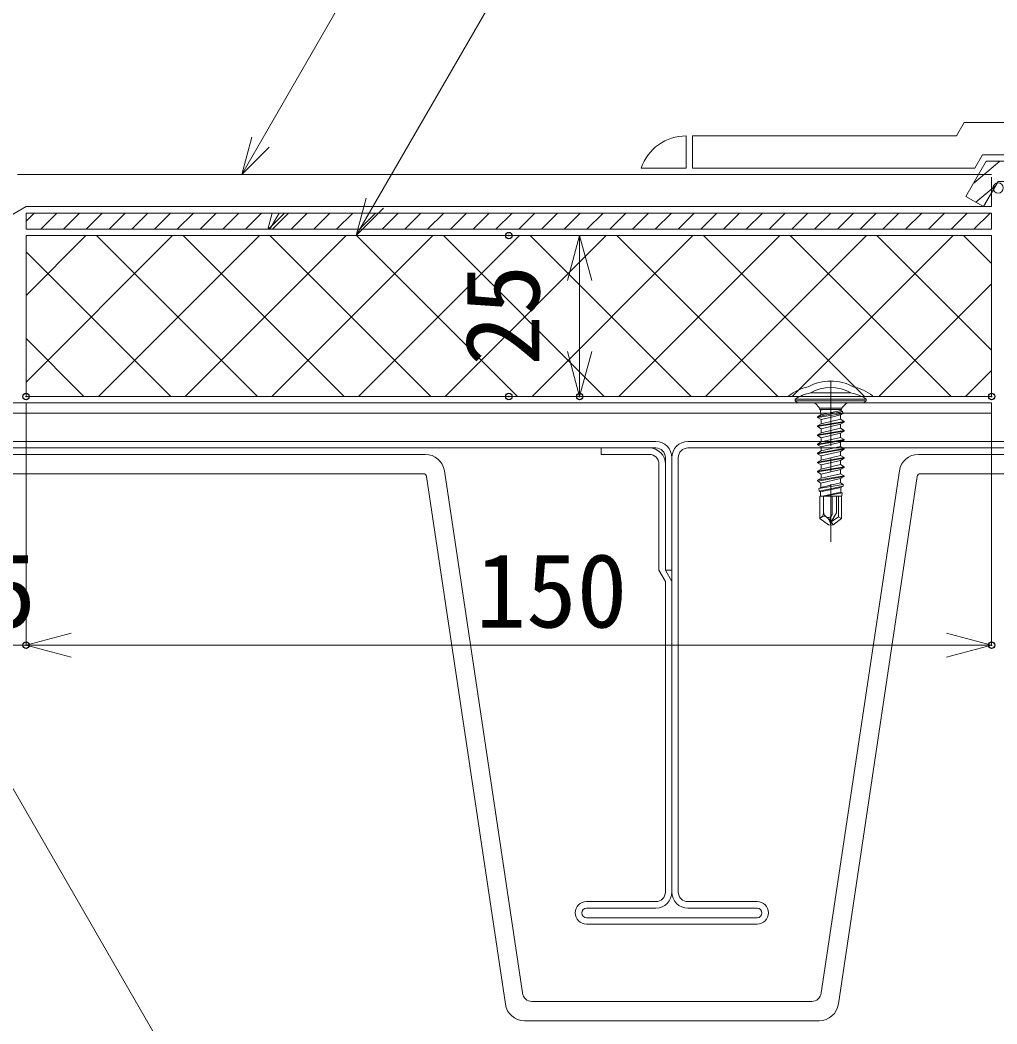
# Model space of a CAD drawing. Units: millimetres, scale not verified. Extents: x -840 to 840, y -594 to 594.
# Drawn here: x -218.7 to -67, y -330.5 to -174.5 of the extents above; entities that cross this region are included whole.
import ezdxf
from ezdxf.enums import TextEntityAlignment as Align

# ---------------------------------------------------------------- set-up
doc = ezdxf.new("R2010")
doc.units = ezdxf.units.MM
doc.header["$LTSCALE"] = 2
doc.header["$PDMODE"] = 32
doc.header["$PDSIZE"] = 1
doc.linetypes.add('CHAIN1', pattern=[8, 5, -1, 1, -1])
doc.linetypes.add('DASHED1', pattern=[1.8, 1.2, -0.6])
for name, color, linetype, lineweight in [('0-4_0', 7, 'Continuous', 9), ('0-6_鋼材(受け鋼鈑)', 7, 'Continuous', 9), ('0-7_断熱材', 4, 'Continuous', 9), ('0-8_部材(積層鋼板)', 4, 'Continuous', 9), ('0-B_寸法線', 7, 'Continuous', 9), ('0-C_IBｼｰﾄ', 4, 'Continuous', 9), ('0-E_部材(ﾋﾞｽ類)', 7, 'Continuous', 9), ('0-F_中心線', 2, 'CHAIN1', 9), ('1-1_IBリキッド', 7, 'Continuous', 9), ('1-7_構築線', 1, 'Continuous', 9)]:
    doc.layers.add(name, color=color, linetype=linetype, lineweight=lineweight)
doc.layers.add('1-5_Defpoints', color=7, linetype='Continuous')
doc.styles.add('ＭＳ ゴシック', font='')
doc.styles.get('ＭＳ ゴシック').set_extended_font_data('MS Gothic')

# ---------------------------------------------------------------- blocks, each defined once
blk = doc.blocks.new('_Open30')
at = {"layer": '0-4_0'}
blk.add_line((0, 0), (-2, 0), dxfattribs=at)
blk.add_lwpolyline([(-2, 0.5359), (0, 0), (-2, -0.5359)], dxfattribs=at)

msp = doc.modelspace()

# ---------------------------------------------------------------- linework, layer by layer
at = {"layer": '0-6_鋼材(受け鋼鈑)'}
for p, q in [((-321.992, -239.97), (-119.992, -239.97)), ((-114.992, -239.97), (87.008, -239.97)), ((-119.992, -240.97), (-321.992, -240.97)), ((-120.992, -240.97), (-128.492, -240.97)), ((-128.492, -241.97), (-128.492, -240.97)), ((87.008, -240.97), (-114.992, -240.97)), ((-155.797, -241.97), (-286.186, -241.97)), ((-128.492, -241.97), (-120.992, -241.97)), ((-118.492, -242.47), (-118.492, -243.47)), ((-117.492, -309.97), (-117.492, -242.47)), ((-116.492, -242.47), (-116.492, -309.97)), ((51.203, -241.97), (-79.186, -241.97)), ((-140.708, -325.662), (-152.83, -244.526)), ((-119.492, -243.47), (-119.492, -259.97)), ((-118.492, -243.47), (-118.492, -259.97)), ((-82.153, -244.526), (-94.275, -325.662)), ((-285.884, -244.97), (-156.099, -244.97)), ((-155.605, -245.396), (-143.353, -327.399)), ((-91.624, -327.355), (-79.378, -245.396)), ((-78.884, -244.97), (50.901, -244.97)), ((-119.492, -259.97), (-118.492, -261.702)), ((-118.492, -259.97), (-117.492, -259.97)), ((-118.492, -259.97), (-117.492, -261.702)), ((-118.492, -261.702), (-118.492, -309.97)), ((-130.742, -311.47), (-119.992, -311.47)), ((-104.242, -311.47), (-114.992, -311.47)), ((-119.992, -312.47), (-130.742, -312.47)), ((-114.992, -312.47), (-104.242, -312.47)), ((-130.742, -313.97), (-104.242, -313.97)), ((-104.242, -314.97), (-130.742, -314.97)), ((-95.763, -326.97), (-139.22, -326.97)), ((-140.384, -329.97), (-94.599, -329.97))]:
    msp.add_line(p, q, dxfattribs=at)
at = {"layer": '0-6_鋼材(受け鋼鈑)', "color": 2}
msp.add_lwpolyline([(-362.815, -235.57), (-67.815, -235.57), (-67.815, -233.97), (-362.815, -233.97)], close=True, dxfattribs=at)
at = {"layer": '0-6_鋼材(受け鋼鈑)'}
for centre, radius, start, end in [((-119.992, -242.47), 2.5, 0, 90), ((-114.992, -242.47), 2.5, 90, 180), ((-120.992, -243.47), 2.5, 0, 90), ((-119.992, -242.47), 1.5, 0, 90), ((-114.992, -242.47), 1.5, 90, 180), ((-155.797, -244.97), 3, 8.49728, 90), ((-120.992, -243.47), 1.5, 0, 90), ((-79.186, -244.97), 3, 90, 171.50232), ((-156.099, -245.47), 0.5, 8.49728, 90), ((-78.884, -245.47), 0.5, 90, 171.50232), ((-119.992, -309.97), 1.5, 270, 0), ((-119.992, -309.97), 2.5, 270, 0), ((-114.992, -309.97), 2.5, 180, 270), ((-114.992, -309.97), 1.5, 180, 270), ((-130.742, -313.22), 1.75, 90, 270), ((-104.242, -313.22), 1.75, 270, 90), ((-130.742, -313.22), 0.75, 90, 270), ((-104.242, -313.22), 0.75, 270, 90), ((-139.22, -325.47), 1.5, 187.37968, 270), ((-95.763, -325.47), 1.5, 270, 352.61952), ((-140.384, -326.97), 3, 188.22236, 270), ((-94.599, -326.97), 3, 270, 352.61952)]:
    msp.add_arc(centre, radius, start, end, dxfattribs=at)
at = {"layer": '0-7_断熱材', "color": 7}
for p, q in [((-217.815, -217.278), (-208.506, -207.97)), ((-217.815, -230.749), (-195.036, -207.97)), ((-181.868, -232.97), (-206.868, -207.97)), ((-206.565, -232.97), (-181.565, -207.97)), ((-168.398, -232.97), (-193.398, -207.97)), ((-193.095, -232.97), (-168.095, -207.97)), ((-154.927, -232.97), (-179.927, -207.97)), ((-179.624, -232.97), (-154.624, -207.97)), ((-141.457, -232.97), (-166.457, -207.97)), ((-166.154, -232.97), (-141.154, -207.97)), ((-127.987, -232.97), (-152.987, -207.97)), ((-152.684, -232.97), (-127.684, -207.97)), ((-114.516, -232.97), (-139.516, -207.97)), ((-139.213, -232.97), (-114.213, -207.97)), ((-101.046, -232.97), (-126.046, -207.97)), ((-125.743, -232.97), (-100.743, -207.97)), ((-87.575, -232.97), (-112.575, -207.97)), ((-112.273, -232.97), (-87.273, -207.97)), ((-74.105, -232.97), (-99.105, -207.97)), ((-98.802, -232.97), (-73.802, -207.97)), ((-67.815, -225.789), (-85.635, -207.97)), ((-67.815, -212.319), (-72.164, -207.97)), ((-195.338, -232.97), (-217.815, -210.493)), ((-85.332, -232.97), (-67.815, -215.453)), ((-208.809, -232.97), (-217.815, -223.964)), ((-71.861, -232.97), (-67.815, -228.923)), ((-99.315, -232.855), (-99.315, -232.97)), ((-86.315, -232.855), (-86.315, -232.97))]:
    msp.add_line(p, q, dxfattribs=at)
for points in [[(-217.815, -207.97), (-217.815, -232.97), (-67.815, -232.97), (-67.815, -207.97)], [(-217.815, -207.97), (-67.815, -207.97), (-67.815, -232.97), (-217.815, -232.97)]]:
    msp.add_lwpolyline(points, close=True, dxfattribs=at)
for centre, radius, start, end in [((-92.815, -237.87), 7.3, 61.3207, 118.67928), ((-94.738, -238.797), 7.5, 102.16512, 127.61031), ((-90.892, -238.797), 7.5, 52.38969, 77.83486)]:
    msp.add_arc(centre, radius, start, end, dxfattribs=at)
at = {"layer": '0-8_部材(積層鋼板)'}
for p, q in [((-70.61, -199.81), (-66.523, -196.403)), ((-70.265, -202.777), (-67.183, -200.208)), ((-217.815, -205.719), (-216.566, -204.47)), ((-215.53, -206.97), (-213.03, -204.47)), ((-211.995, -206.97), (-209.495, -204.47)), ((-208.459, -206.97), (-205.959, -204.47)), ((-204.923, -206.97), (-202.423, -204.47)), ((-201.388, -206.97), (-198.888, -204.47)), ((-197.852, -206.97), (-195.352, -204.47)), ((-194.317, -206.97), (-191.817, -204.47)), ((-190.781, -206.97), (-188.281, -204.47)), ((-187.246, -206.97), (-184.746, -204.47)), ((-183.71, -206.97), (-181.21, -204.47)), ((-176.639, -206.97), (-174.139, -204.47)), ((-173.104, -206.97), (-170.604, -204.47)), ((-169.568, -206.97), (-167.068, -204.47)), ((-166.033, -206.97), (-163.533, -204.47)), ((-162.497, -206.97), (-159.997, -204.47)), ((-158.961, -206.97), (-156.461, -204.47)), ((-155.426, -206.97), (-152.926, -204.47)), ((-151.89, -206.97), (-149.39, -204.47)), ((-148.355, -206.97), (-145.855, -204.47)), ((-144.819, -206.97), (-142.319, -204.47)), ((-141.284, -206.97), (-138.784, -204.47)), ((-137.748, -206.97), (-135.248, -204.47)), ((-134.213, -206.97), (-131.713, -204.47)), ((-130.677, -206.97), (-128.177, -204.47)), ((-127.142, -206.97), (-124.642, -204.47)), ((-123.606, -206.97), (-121.106, -204.47)), ((-120.071, -206.97), (-117.571, -204.47)), ((-116.535, -206.97), (-114.035, -204.47)), ((-113, -206.97), (-110.5, -204.47)), ((-109.464, -206.97), (-106.964, -204.47)), ((-105.928, -206.97), (-103.428, -204.47)), ((-102.393, -206.97), (-99.893, -204.47)), ((-98.857, -206.97), (-96.357, -204.47)), ((-95.322, -206.97), (-92.822, -204.47)), ((-91.786, -206.97), (-89.286, -204.47)), ((-88.251, -206.97), (-85.751, -204.47)), ((-84.715, -206.97), (-82.215, -204.47)), ((-81.18, -206.97), (-78.68, -204.47)), ((-77.644, -206.97), (-75.144, -204.47)), ((-74.109, -206.97), (-71.609, -204.47)), ((-70.573, -206.97), (-68.073, -204.47))]:
    msp.add_line(p, q, dxfattribs=at)
at = {"layer": '0-8_部材(積層鋼板)', "color": 7}
msp.add_line((-217.815, -206.97), (-67.815, -206.97), dxfattribs=at)
at = {"layer": '0-8_部材(積層鋼板)'}
for points in [[(-69.836, -198.47), (-71.809, -201.886), (-69.066, -203.47), (-66.815, -199.57), (-43.643, -199.57), (-43.643, -196.403), (-68.643, -196.403)], [(-179.588, -204.47), (-217.815, -204.47), (-217.815, -206.97), (-180.258, -206.97)], [(-178.505, -204.47), (-179.588, -204.47), (-180.258, -206.97), (-179.948, -206.97)], [(-177.026, -204.47), (-178.505, -204.47), (-179.948, -206.97), (-179.526, -206.97)], [(-67.815, -206.97), (-67.815, -204.47), (-177.026, -204.47), (-179.526, -206.97)]]:
    msp.add_lwpolyline(points, close=True, dxfattribs=at)
at = {"layer": '0-8_部材(積層鋼板)', "color": 7}
msp.add_lwpolyline([(-71.809, -201.886), (-68.643, -196.403), (-18.643, -196.403), (-18.643, -199.57), (-66.815, -199.57), (-69.066, -203.47)], close=True, dxfattribs=at)
msp.add_lwpolyline([(-217.815, -206.97), (-217.815, -204.47), (-67.815, -204.47), (-67.815, -206.97)], dxfattribs=at)
at = {"layer": '0-8_部材(積層鋼板)'}
msp.add_lwpolyline([(-180.175, -206.97), (-179.639, -206.434), (-177.675, -204.47)], dxfattribs=at)
at = {"layer": '0-B_寸法線'}
for p, q in [((-184.308, -198.469), (-65.794, 6.805)), ((-166.525, -207.969), (-65.794, -33.495)), ((-141.815, -207.97), (-131.815, -207.97)), ((-131.815, -214.97), (-131.815, -225.97)), ((-217.815, -233.97), (-217.815, -271.619)), ((-217.815, -233.97), (-217.815, -271.619)), ((-141.815, -232.97), (-131.815, -232.97)), ((-67.815, -233.97), (-67.815, -271.619)), ((-253.529, -235.57), (-173.63, -373.96)), ((-222.815, -271.619), (-217.815, -271.619)), ((-210.815, -271.619), (-74.815, -271.619))]:
    msp.add_line(p, q, dxfattribs=at)
for points in [[(-180.065, -194.227), (-184.308, -198.469), (-182.755, -192.674)], [(-162.283, -203.727), (-166.525, -207.969), (-164.973, -202.174)]]:
    msp.add_lwpolyline(points, dxfattribs=at)
at = {"layer": '0-C_IBｼｰﾄ', "color": 7}
for p, q in [((-114.264, -192.47), (-114.264, -197.47)), ((-114.264, -192.47), (-73.3, -192.47)), ((-114.264, -197.47), (-70.414, -197.47)), ((-219.155, -198.47), (-69.836, -198.47)), ((-67.815, -203.47), (-67.815, -201.302)), ((-223.877, -206.97), (-217.815, -203.47)), ((-217.815, -203.47), (-67.815, -203.47))]:
    msp.add_line(p, q, dxfattribs=at)
at = {"layer": '0-C_IBｼｰﾄ', "color": 134, "linetype": 'DASHED1'}
for p in [(-69.836, -198.47), (-67.815, -201.302)]:
    msp.add_line(p, (-67.815, -198.47), dxfattribs=at)
at = {"layer": '0-C_IBｼｰﾄ', "color": 7}
for points in [[(-73.3, -192.47), (-72.107, -190.403), (-17.303, -190.403), (-10.086, -194.57)], [(-70.414, -197.47), (-69.22, -195.403), (-18.643, -195.403)]]:
    msp.add_lwpolyline(points, dxfattribs=at)
at = {"layer": '0-E_部材(ﾋﾞｽ類)'}
for p, q in [((-89.665, -232.414), (-95.965, -232.414)), ((-98.315, -233.37), (-98.315, -233.67)), ((-98.315, -233.37), (-87.315, -233.37)), ((-98.315, -233.67), (-87.315, -233.67)), ((-98.315, -233.67), (-97.957, -233.97)), ((-97.957, -233.97), (-87.672, -233.97)), ((-87.315, -233.67), (-87.672, -233.97)), ((-87.315, -233.37), (-87.315, -233.67)), ((-95.148, -234.116), (-94.641, -234.623)), ((-94.89, -236.13), (-90.992, -235.279)), ((-94.495, -234.77), (-91.135, -234.77)), ((-94.495, -234.77), (-91.135, -234.77)), ((-94.495, -234.977), (-94.39, -235.108)), ((-91.135, -234.977), (-94.495, -234.977)), ((-93.816, -234.977), (-94.39, -235.108)), ((-94.39, -235.108), (-94.341, -235.812)), ((-91.242, -235.135), (-94.341, -235.812)), ((-91.231, -234.977), (-91.242, -235.135)), ((-90.992, -235.279), (-91.242, -235.135)), ((-90.992, -235.279), (-90.898, -235.616)), ((-90.988, -234.623), (-90.481, -234.116)), ((-94.89, -236.23), (-90.898, -235.616)), ((-94.89, -236.13), (-94.341, -235.812)), ((-94.89, -236.13), (-94.89, -236.23)), ((-94.89, -236.23), (-94.315, -236.561)), ((-94.89, -237.54), (-90.74, -236.835)), ((-94.89, -237.64), (-90.74, -236.935)), ((-92.689, -236.18), (-94.315, -236.561)), ((-91.315, -236.503), (-94.315, -237.208)), ((-94.315, -236.561), (-94.315, -237.208)), ((-92.689, -236.18), (-91.291, -235.843)), ((-91.291, -235.843), (-91.315, -236.18)), ((-91.315, -236.18), (-91.315, -236.503)), ((-90.74, -236.835), (-91.315, -236.503)), ((-90.74, -236.935), (-91.315, -237.266)), ((-90.898, -235.616), (-91.291, -235.843)), ((-90.74, -236.835), (-90.74, -236.935)), ((-94.89, -237.54), (-94.315, -237.208)), ((-94.89, -237.54), (-94.89, -237.64)), ((-94.89, -237.64), (-94.315, -237.971)), ((-94.89, -238.95), (-90.74, -238.245)), ((-94.89, -239.05), (-90.74, -238.345)), ((-94.89, -238.95), (-94.315, -238.618)), ((-91.315, -237.266), (-94.315, -237.971)), ((-91.315, -237.913), (-94.315, -238.618)), ((-94.315, -237.971), (-94.315, -238.618)), ((-91.315, -237.266), (-91.315, -237.913)), ((-90.74, -238.245), (-91.315, -237.913)), ((-90.74, -238.345), (-91.315, -238.676)), ((-90.74, -238.245), (-90.74, -238.345)), ((-94.89, -238.95), (-94.89, -239.05)), ((-94.89, -239.05), (-94.315, -239.381)), ((-94.89, -240.36), (-90.74, -239.655)), ((-94.89, -240.46), (-90.74, -239.755)), ((-94.89, -240.36), (-94.315, -240.028)), ((-91.315, -238.676), (-94.315, -239.381)), ((-91.315, -239.323), (-94.315, -240.028)), ((-94.315, -239.381), (-94.315, -240.028)), ((-91.315, -240.086), (-94.315, -240.791)), ((-91.315, -238.676), (-91.315, -239.323)), ((-90.74, -239.655), (-91.315, -239.323)), ((-90.74, -239.755), (-91.315, -240.086)), ((-91.315, -240.086), (-91.315, -240.733)), ((-90.74, -239.655), (-90.74, -239.755)), ((-94.89, -240.36), (-94.89, -240.46)), ((-94.89, -240.46), (-94.315, -240.791)), ((-94.89, -241.77), (-90.74, -241.065)), ((-94.89, -241.87), (-90.74, -241.165)), ((-94.89, -241.77), (-94.315, -241.438)), ((-94.89, -241.77), (-94.89, -241.87)), ((-91.315, -240.733), (-94.315, -241.438)), ((-94.315, -240.791), (-94.315, -241.438)), ((-91.315, -241.496), (-94.315, -242.201)), ((-90.74, -241.065), (-91.315, -240.733)), ((-90.74, -241.165), (-91.315, -241.496)), ((-91.315, -241.496), (-91.315, -242.143)), ((-90.74, -241.065), (-90.74, -241.165)), ((-94.89, -241.87), (-94.315, -242.201)), ((-94.89, -243.18), (-90.74, -242.475)), ((-94.89, -243.28), (-90.74, -242.575)), ((-94.89, -243.18), (-94.315, -242.848)), ((-94.89, -243.18), (-94.89, -243.28)), ((-94.89, -243.28), (-94.315, -243.611)), ((-91.315, -242.143), (-94.315, -242.848)), ((-94.315, -242.201), (-94.315, -242.848)), ((-91.315, -242.906), (-94.315, -243.611)), ((-90.74, -242.475), (-91.315, -242.143)), ((-90.74, -242.575), (-91.315, -242.906)), ((-91.315, -242.906), (-91.315, -243.553)), ((-90.74, -242.475), (-90.74, -242.575)), ((-94.89, -244.59), (-90.74, -243.885)), ((-94.89, -244.69), (-90.74, -243.985)), ((-94.89, -244.59), (-94.315, -244.258)), ((-94.89, -244.59), (-94.89, -244.69)), ((-94.89, -244.69), (-94.315, -245.021)), ((-91.315, -243.553), (-94.315, -244.258)), ((-94.315, -243.611), (-94.315, -244.258)), ((-91.315, -244.316), (-94.315, -245.021)), ((-90.74, -243.885), (-91.315, -243.553)), ((-90.74, -243.985), (-91.315, -244.316)), ((-91.315, -244.316), (-91.315, -244.963)), ((-90.74, -243.885), (-90.74, -243.985)), ((-94.847, -245.975), (-90.74, -245.295)), ((-94.847, -245.975), (-94.315, -245.668)), ((-94.847, -245.975), (-94.825, -246.137)), ((-94.825, -246.137), (-90.74, -245.395)), ((-94.825, -246.137), (-94.342, -246.416)), ((-91.289, -246.387), (-94.366, -247.107)), ((-94.342, -246.416), (-94.366, -247.107)), ((-91.312, -245.725), (-94.342, -246.416)), ((-91.315, -244.963), (-94.315, -245.668)), ((-94.315, -245.65), (-94.315, -245.021)), ((-94.315, -245.65), (-94.315, -245.668)), ((-90.74, -245.295), (-91.315, -244.963)), ((-90.74, -245.395), (-91.312, -245.725)), ((-91.312, -245.725), (-91.289, -246.387)), ((-90.87, -246.629), (-91.289, -246.387)), ((-90.74, -245.295), (-90.74, -245.395)), ((-94.672, -247.284), (-90.87, -246.629)), ((-94.672, -247.284), (-94.366, -247.107)), ((-94.672, -247.284), (-94.622, -247.664)), ((-94.622, -247.664), (-90.906, -246.901)), ((-94.622, -247.664), (-94.39, -247.798)), ((-94.39, -247.798), (-94.413, -248.47)), ((-91.264, -247.107), (-94.39, -247.798)), ((-91.239, -247.826), (-94.079, -248.47)), ((-93.844, -248.47), (-91.044, -247.939)), ((-90.906, -246.901), (-91.264, -247.107)), ((-91.264, -247.107), (-91.239, -247.826)), ((-91.044, -247.939), (-91.239, -247.826)), ((-91.044, -247.939), (-91.109, -248.428)), ((-90.87, -246.629), (-90.906, -246.901)), ((-94.515, -248.47), (-94.515, -251.952)), ((-91.115, -248.47), (-94.515, -248.47)), ((-93.915, -250.916), (-93.915, -248.47)), ((-92.615, -251.306), (-92.615, -248.47)), ((-91.915, -251.064), (-91.915, -248.47)), ((-91.615, -251.692), (-91.615, -248.47)), ((-91.29, -248.47), (-91.109, -248.428)), ((-91.109, -248.428), (-91.182, -248.47)), ((-91.115, -248.47), (-91.115, -251.952)), ((-91.915, -251.064), (-92.726, -252.47)), ((-94.266, -251.721), (-94.515, -251.952)), ((-93.522, -251.67), (-93.454, -251.718)), ((-92.913, -252.528), (-92.815, -252.97)), ((-92.726, -252.47), (-92.815, -252.97)), ((-92.764, -251.565), (-92.615, -251.306)), ((-92.726, -252.47), (-91.615, -251.692)), ((-92.454, -252.89), (-92.726, -252.47)), ((-92.454, -252.89), (-91.115, -251.952)), ((-91.615, -251.692), (-91.115, -251.952)), ((-92.815, -252.97), (-92.454, -252.89))]:
    msp.add_line(p, q, dxfattribs=at)
msp.add_lwpolyline([(-94.515, -251.952), (-93.176, -252.89), (-92.815, -252.97)], dxfattribs=at)
for centre, radius, start, end in [((-94.738, -238.797), 6.5, 100.88238, 123.38979), ((-92.815, -237.87), 6.3, 60.00001, 119.99999), ((-90.892, -238.797), 6.5, 56.61021, 79.11762), ((-95.502, -234.47), 0.5, 45, 90), ((-90.128, -234.47), 0.5, 90, 135), ((-94.995, -234.977), 0.5, 360, 45), ((-90.635, -234.977), 0.5, 135, 180), ((-95.013, -250.916), 1.099, 312.84567, 0), ((-92.994, -250.916), 0.921, 180, 235), ((-93.863, -252.157), 0.594, 55, 132.84567), ((-93.179, -251.326), 0.479, 235, 330), ((-94.225, -252.819), 1.344, 12.5, 55), ((-91.6, -252.237), 1.344, 150, 192.5)]:
    msp.add_arc(centre, radius, start, end, dxfattribs=at)
at = {"layer": '0-F_中心線'}
msp.add_line((-92.815, -230.62), (-92.815, -255.57), dxfattribs=at)
at = {"layer": '1-1_IBリキッド'}
for p in [(-115.264, -192.47), (-122.264, -197.47)]:
    msp.add_line(p, (-115.264, -197.47), dxfattribs=at)
msp.add_arc((-115.264, -199.87), 7.4, 90, 161.07536, dxfattribs=at)
at = {"layer": '1-5_Defpoints'}
for p in [(-142.815, -207.97), (-217.815, -232.97), (-142.815, -232.97), (-131.815, -232.97), (-67.815, -232.97), (-217.815, -271.619), (-67.815, -271.619)]:
    msp.add_point(p, dxfattribs=at)
at = {"layer": '1-7_構築線'}
msp.add_circle((-66.815, -200.57), 0.8, dxfattribs=at)

# ---------------------------------------------------------------- block references
at = {"layer": '0-B_寸法線', "xscale": 3.5, "yscale": 3.5}
for p, rotation in [((-131.815, -207.97), 90), ((-131.815, -232.97), 270), ((-217.815, -271.619), 180)]:
    msp.add_blockref('_Open30', p, dxfattribs=dict(at, rotation=rotation))
msp.add_blockref('_Open30', (-67.815, -271.619), dxfattribs=at)

# ---------------------------------------------------------------- texts
at = {"layer": '0-B_寸法線', "style": 'ＭＳ ゴシック'}
msp.add_text('25', height=11.54, rotation=90, dxfattribs=at).set_placement((-134.597, -228.174), align=Align.BOTTOM_LEFT)
for s, p in [('5', (-224.089, -272.337)), ('150', (-147.971, -272.337))]:
    msp.add_text(s, height=11.54, dxfattribs=at).set_placement(p, align=Align.BOTTOM_LEFT)

doc.saveas('drawing.dxf')
